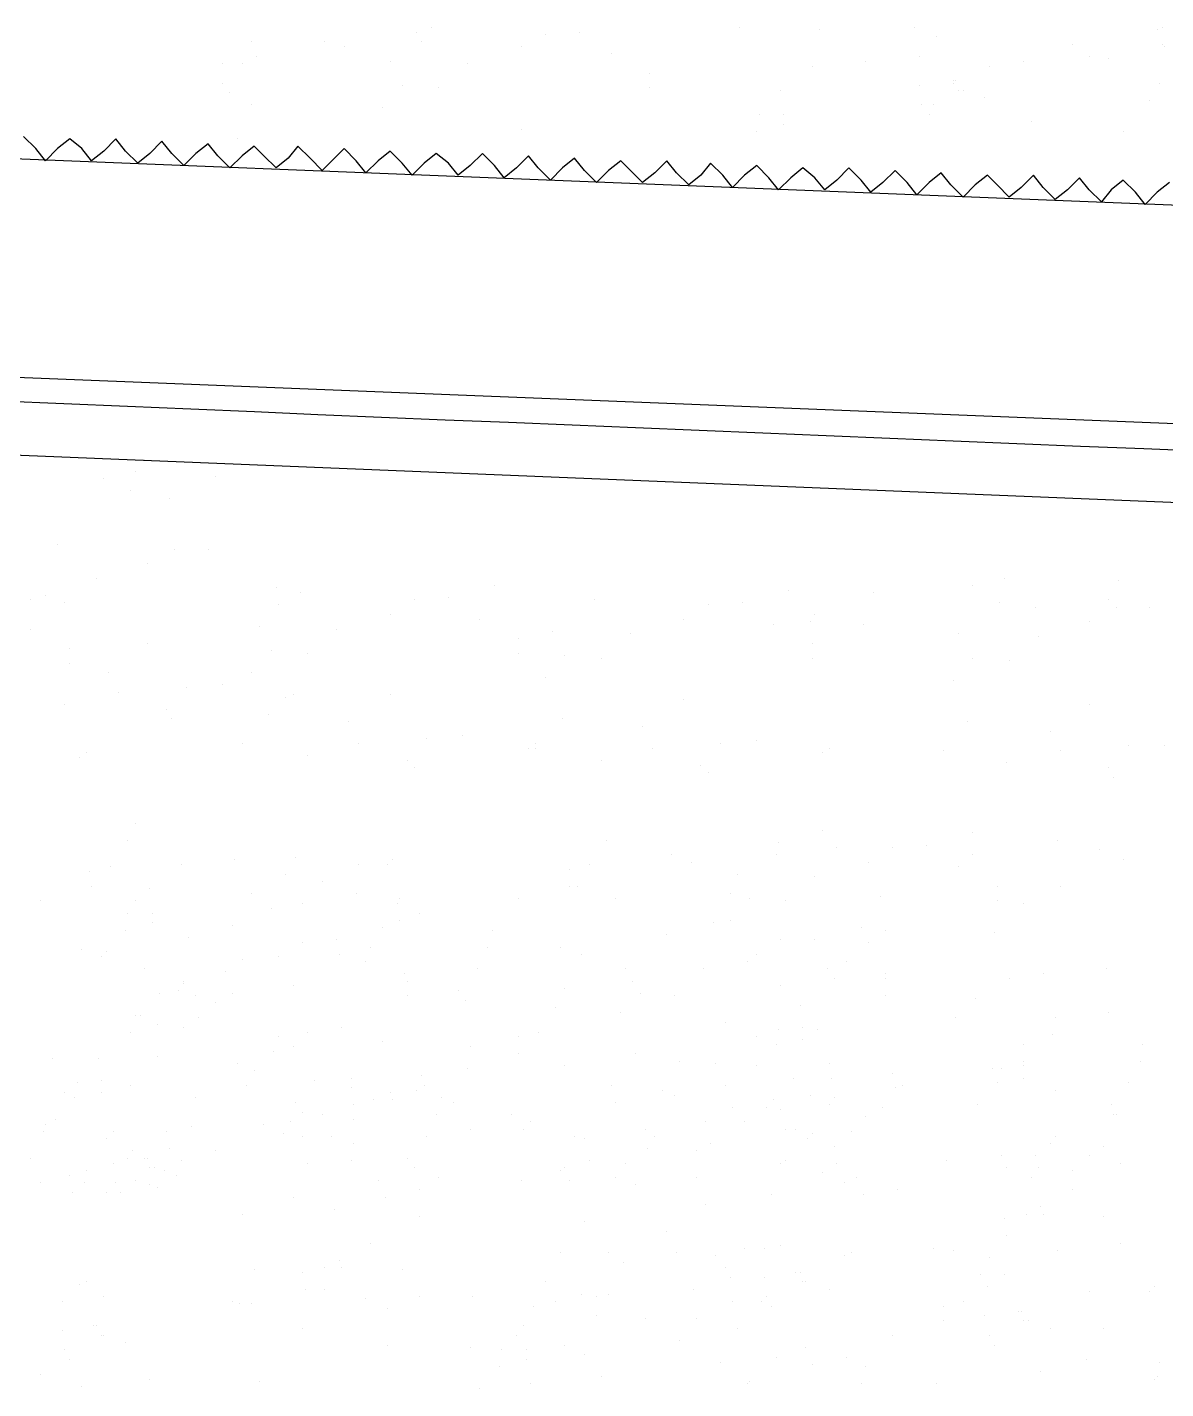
# Model space of a CAD drawing. Header units: millimetres. Extents: x 4241 to 6572, y 870 to 1291.
# Drawn here: x 5223.69 to 5243.54, y 894.45 to 918.2 of the extents above; entities that cross this region are included whole.
import ezdxf

# ---------------------------------------------------------------- set-up
doc = ezdxf.new("R2010")
doc.units = ezdxf.units.MM
doc.layers.add('PDF _0', color=7, linetype='Continuous')
doc.layers.add('PDF _ОВПД_Основная линия', color=7, linetype='Continuous')

msp = doc.modelspace()

# ---------------------------------------------------------------- linework, layer by layer
at = {"layer": 'PDF _0', "lineweight": 9}
for points in [[(5230.7386, 918.1997), (5230.7386, 918.1997)], [(5236.1152, 918.1997), (5236.1152, 918.1997)], [(5239.1633, 918.1997), (5239.1633, 918.1997)], [(5243.4814, 918.1997), (5243.4814, 918.1997)], [(5227.6059, 917.9457), (5227.6059, 917.9457)], [(5228.8759, 917.9457), (5228.8759, 917.9457)], [(5230.4846, 918.115), (5230.4846, 918.115)], [(5230.5693, 917.9457), (5230.5693, 917.9457)], [(5232.7284, 918.0727), (5232.7284, 918.0727)], [(5233.3211, 918.115), (5233.3211, 918.115)], [(5237.5122, 918.1573), (5237.5122, 918.1573)], [(5239.5443, 918.0303), (5239.5443, 918.0303)], [(5243.3967, 918.1573), (5243.3967, 918.1573)], [(5229.2146, 917.861), (5229.2146, 917.861)], [(5232.305, 917.861), (5232.305, 917.861)], [(5233.8714, 917.734), (5233.8714, 917.734)], [(5241.915, 917.9033), (5241.915, 917.9033)], [(5243.4814, 917.9033), (5243.4814, 917.9033)], [(5243.5238, 917.861), (5243.5238, 917.861)], [(5227.0978, 917.5647), (5227.0978, 917.5647)], [(5227.4365, 917.5647), (5227.4365, 917.5647)], [(5227.6905, 917.6917), (5227.6905, 917.6917)], [(5230.0189, 917.607), (5230.0189, 917.607)], [(5231.3737, 917.5647), (5231.3737, 917.5647)], [(5237.3852, 917.5223), (5237.3852, 917.5223)], [(5238.3166, 917.607), (5238.3166, 917.607)], [(5239.2479, 917.6917), (5239.2479, 917.6917)], [(5240.4756, 917.5223), (5240.4756, 917.5223)], [(5241.0683, 917.607), (5241.0683, 917.607)], [(5242.2114, 917.6917), (5242.2114, 917.6917)], [(5242.5501, 917.6493), (5242.5501, 917.6493)], [(5227.0978, 917.226), (5227.0978, 917.226)], [(5234.5488, 917.3953), (5234.5488, 917.3953)], [(5239.8406, 917.2683), (5239.8406, 917.2683)], [(5239.8406, 917.226), (5239.8406, 917.226)], [(5239.883, 917.2683), (5239.883, 917.2683)], [(5243.4391, 917.226), (5243.4391, 917.226)], [(5227.2249, 917.0566), (5227.2249, 917.0566)], [(5230.2306, 917.1836), (5230.2306, 917.1836)], [(5230.8656, 917.1413), (5230.8656, 917.1413)], [(5234.5488, 917.1413), (5234.5488, 917.1413)], [(5236.8349, 917.099), (5236.8349, 917.099)], [(5239.2479, 917.1836), (5239.2479, 917.1836)], [(5239.9253, 917.099), (5239.9253, 917.099)], [(5240.01, 917.099), (5240.01, 917.099)], [(5227.6059, 916.845), (5227.6059, 916.845)], [(5229.8919, 916.8026), (5229.8919, 916.8026)], [(5239.2903, 916.845), (5239.2903, 916.845)], [(5239.5019, 916.845), (5239.5019, 916.845)], [(5240.391, 916.972), (5240.391, 916.972)], [(5243.2697, 916.9296), (5243.2697, 916.9296)], [(5236.4538, 916.6756), (5236.4538, 916.6756)], [(5236.8772, 916.6756), (5236.8772, 916.6756)], [(5236.8772, 916.5063), (5236.8772, 916.5063)], [(5239.4173, 916.6756), (5239.4173, 916.6756)], [(5241.1953, 916.5486), (5241.1953, 916.5486)], [(5232.305, 916.4216), (5232.305, 916.4216)], [(5236.4115, 916.3793), (5236.4115, 916.3793)], [(5242.8041, 916.3793), (5242.8041, 916.3793)], [(5227.3519, 916.2523), (5227.3519, 916.2523)], [(5225.7431, 910.6641), (5225.7431, 910.6641)], [(5225.5738, 910.4524), (5225.5738, 910.4524)], [(5226.9708, 910.3677), (5226.9708, 910.3677)], [(5225.0234, 910.3254), (5225.0234, 910.3254)], [(5225.4891, 910.1137), (5225.4891, 910.1137)], [(5226.1665, 909.9867), (5226.1665, 909.9867)], [(5224.2191, 909.1824), (5224.2191, 909.1824)], [(5226.2512, 909.0977), (5226.2512, 909.0977)], [(5226.8438, 909.0977), (5226.8438, 909.0977)], [(5225.7855, 908.8437), (5225.7855, 908.8437)], [(5225.7855, 908.8437), (5225.7855, 908.8437)], [(5224.8964, 908.5897), (5224.8964, 908.5897)], [(5231.8393, 908.4627), (5231.8393, 908.4627)], [(5240.1793, 908.4627), (5240.1793, 908.4627)], [(5240.7297, 908.5897), (5240.7297, 908.5897)], [(5242.7194, 908.5473), (5242.7194, 908.5473)], [(5223.7534, 908.2087), (5223.7534, 908.2087)], [(5224.0074, 908.2933), (5224.0074, 908.2933)], [(5228.0292, 908.4203), (5228.0292, 908.4203)], [(5228.4526, 908.3357), (5228.4526, 908.3357)], [(5230.4423, 908.2087), (5230.4423, 908.2087)], [(5231.035, 908.251), (5231.035, 908.251)], [(5233.5751, 908.2087), (5233.5751, 908.2087)], [(5236.9619, 908.378), (5236.9619, 908.378)], [(5238.4436, 908.3357), (5238.4436, 908.3357)], [(5242.5501, 908.2087), (5242.5501, 908.2087)], [(5224.3461, 908.1663), (5224.3461, 908.1663)], [(5228.0715, 908.124), (5228.0715, 908.124)], [(5235.5648, 908.124), (5235.5648, 908.124)], [(5236.1575, 908.1663), (5236.1575, 908.1663)], [(5240.645, 908.1663), (5240.645, 908.1663)], [(5241.28, 908.0817), (5241.28, 908.0817)], [(5242.6771, 908.0817), (5242.6771, 908.0817)], [(5243.2697, 908.0817), (5243.2697, 908.0817)], [(5227.7329, 907.743), (5227.7329, 907.743)], [(5230.0189, 907.9547), (5230.0189, 907.9547)], [(5231.5853, 907.87), (5231.5853, 907.87)], [(5235.1415, 907.87), (5235.1415, 907.87)], [(5236.7078, 907.7853), (5236.7078, 907.7853)], [(5237.3429, 907.8277), (5237.3429, 907.8277)], [(5237.4275, 907.9547), (5237.4275, 907.9547)], [(5238.2742, 907.7853), (5238.2742, 907.7853)], [(5242.2114, 907.8277), (5242.2114, 907.8277)], [(5242.2114, 907.8277), (5242.2114, 907.8277)], [(5223.7534, 907.7006), (5223.7534, 907.7006)], [(5229.0876, 907.7006), (5229.0876, 907.7006)], [(5232.2627, 907.5313), (5232.2627, 907.5313)], [(5232.8554, 907.6583), (5232.8554, 907.6583)], [(5234.2101, 907.616), (5234.2101, 907.616)], [(5239.9253, 907.616), (5239.9253, 907.616)], [(5241.3223, 907.5736), (5241.3223, 907.5736)], [(5224.4308, 907.362), (5224.4308, 907.362)], [(5225.7855, 907.4466), (5225.7855, 907.4466)], [(5227.9445, 907.3196), (5227.9445, 907.3196)], [(5228.5796, 907.2773), (5228.5796, 907.2773)], [(5232.2627, 907.2773), (5232.2627, 907.2773)], [(5237.3852, 907.4466), (5237.3852, 907.4466)], [(5224.4308, 907.108), (5224.4308, 907.108)], [(5233.0671, 907.235), (5233.0671, 907.235)], [(5233.7021, 907.1926), (5233.7021, 907.1926)], [(5237.3852, 907.1926), (5237.3852, 907.1926)], [(5240.1793, 907.1926), (5240.1793, 907.1926)], [(5240.8143, 907.1503), (5240.8143, 907.1503)], [(5225.1081, 906.9386), (5225.1081, 906.9386)], [(5227.6059, 906.9386), (5227.6059, 906.9386)], [(5232.7284, 906.854), (5232.7284, 906.854)], [(5239.8406, 906.8116), (5239.8406, 906.8116)], [(5225.2775, 906.5999), (5225.2775, 906.5999)], [(5226.4628, 906.6846), (5226.4628, 906.6846)], [(5227.0978, 906.7269), (5227.0978, 906.7269)], [(5228.3256, 906.5576), (5228.3256, 906.5576)], [(5230.0189, 906.5576), (5230.0189, 906.5576)], [(5224.3461, 906.3883), (5224.3461, 906.3883)], [(5226.1241, 906.3036), (5226.1241, 906.3036)], [(5228.1986, 906.5153), (5228.1986, 906.5153)], [(5235.1415, 906.4729), (5235.1415, 906.4729)], [(5242.2114, 906.3883), (5242.2114, 906.3883)], [(5226.2088, 906.1343), (5226.2088, 906.1343)], [(5227.9022, 906.2189), (5227.9022, 906.2189)], [(5229.2993, 906.0919), (5229.2993, 906.0919)], [(5233.0247, 906.1343), (5233.0247, 906.1343)], [(5240.0946, 906.0919), (5240.0946, 906.0919)], [(5231.289, 905.8379), (5231.289, 905.8379)], [(5234.4218, 906.0073), (5234.4218, 906.0073)], [(5241.534, 905.9226), (5241.534, 905.9226)], [(5227.4365, 905.7109), (5227.4365, 905.7109)], [(5229.4686, 905.7109), (5229.4686, 905.7109)], [(5230.654, 905.7956), (5230.654, 905.7956)], [(5232.432, 905.6262), (5232.432, 905.6262)], [(5232.559, 905.7109), (5232.559, 905.7109)], [(5232.559, 905.6262), (5232.559, 905.6262)], [(5234.5911, 905.6262), (5234.5911, 905.6262)], [(5235.7765, 905.7109), (5235.7765, 905.7109)], [(5236.4115, 905.7532), (5236.4115, 905.7532)], [(5237.6815, 905.6262), (5237.6815, 905.6262)], [(5239.6713, 905.5839), (5239.6713, 905.5839)], [(5241.7034, 905.5839), (5241.7034, 905.5839)], [(5242.8887, 905.6686), (5242.8887, 905.6686)], [(5243.5238, 905.6686), (5243.5238, 905.6686)], [(5224.6001, 905.4569), (5224.6001, 905.4569)], [(5224.7271, 905.5416), (5224.7271, 905.5416)], [(5228.5796, 905.4992), (5228.5796, 905.4992)], [(5230.3153, 905.4146), (5230.3153, 905.4146)], [(5233.7021, 905.4146), (5233.7021, 905.4146)], [(5237.5545, 905.5416), (5237.5545, 905.5416)], [(5240.772, 905.3722), (5240.772, 905.3722)], [(5230.4423, 905.2876), (5230.4423, 905.2876)], [(5235.4378, 905.3299), (5235.4378, 905.3299)], [(5235.5648, 905.2029), (5235.5648, 905.2029)], [(5242.5501, 905.2876), (5242.5501, 905.2876)], [(5242.6347, 905.1182), (5242.6347, 905.1182)], [(5225.5738, 904.3139), (5225.5738, 904.3139)], [(5237.5545, 904.1869), (5237.5545, 904.1869)], [(5225.4468, 904.0175), (5225.4468, 904.0175)], [(5233.7867, 904.0175), (5233.7867, 904.0175)], [(5236.7925, 903.9752), (5236.7925, 903.9752)], [(5239.3749, 903.9329), (5239.3749, 903.9329)], [(5240.1793, 904.1445), (5240.1793, 904.1445)], [(5241.661, 904.0175), (5241.661, 904.0175)], [(5228.3679, 903.7212), (5228.3679, 903.7212)], [(5234.9298, 903.7635), (5234.9298, 903.7635)], [(5236.7502, 903.7635), (5236.7502, 903.7635)], [(5237.8086, 903.8905), (5237.8086, 903.8905)], [(5238.7823, 903.8905), (5238.7823, 903.8905)], [(5240.1793, 903.7635), (5240.1793, 903.7635)], [(5242.3807, 903.8482), (5242.3807, 903.8482)], [(5224.7694, 903.4672), (5224.7694, 903.4672)], [(5225.1504, 903.5518), (5225.1504, 903.5518)], [(5226.3782, 903.5942), (5226.3782, 903.5942)], [(5227.3095, 903.6788), (5227.3095, 903.6788)], [(5229.4686, 903.5942), (5229.4686, 903.5942)], [(5229.9766, 903.5942), (5229.9766, 903.5942)], [(5230.0613, 903.6788), (5230.0613, 903.6788)], [(5233.1517, 903.5095), (5233.1517, 903.5095)], [(5233.4904, 903.5942), (5233.4904, 903.5942)], [(5235.2685, 903.6365), (5235.2685, 903.6365)], [(5238.3589, 903.6365), (5238.3589, 903.6365)], [(5238.3589, 903.6365), (5238.3589, 903.6365)], [(5239.9253, 903.5518), (5239.9253, 903.5518)], [(5242.8041, 903.6788), (5242.8041, 903.6788)], [(5224.8118, 903.2132), (5224.8118, 903.2132)], [(5228.1986, 903.4248), (5228.1986, 903.4248)], [(5228.8336, 903.2978), (5228.8336, 903.2978)], [(5233.1517, 903.2132), (5233.1517, 903.2132)], [(5233.2787, 903.2132), (5233.2787, 903.2132)], [(5236.0728, 903.4248), (5236.0728, 903.4248)], [(5237.4275, 903.3825), (5237.4275, 903.3825)], [(5240.6026, 903.2132), (5240.6026, 903.2132)], [(5241.7034, 903.2132), (5241.7034, 903.2132)], [(5225.8278, 903.1708), (5225.8278, 903.1708)], [(5227.6059, 903.0862), (5227.6059, 903.0862)], [(5229.4263, 903.0862), (5229.4263, 903.0862)], [(5230.1883, 903.0015), (5230.1883, 903.0015)], [(5232.2627, 903.0015), (5232.2627, 903.0015)], [(5233.9561, 903.0015), (5233.9561, 903.0015)], [(5233.9561, 903.0015), (5233.9561, 903.0015)], [(5235.9458, 903.0862), (5235.9458, 903.0862)], [(5236.2845, 903.0015), (5236.2845, 903.0015)], [(5238.5706, 903.0438), (5238.5706, 903.0438)], [(5223.9227, 902.9592), (5223.9227, 902.9592)], [(5225.4468, 902.7475), (5225.4468, 902.7475)], [(5225.5738, 902.9592), (5225.5738, 902.9592)], [(5225.5738, 902.9592), (5225.5738, 902.9592)], [(5225.8701, 902.7475), (5225.8701, 902.7475)], [(5227.9445, 902.8321), (5227.9445, 902.8321)], [(5228.4949, 902.9168), (5228.4949, 902.9168)], [(5230.146, 902.9168), (5230.146, 902.9168)], [(5230.527, 902.7475), (5230.527, 902.7475)], [(5236.9195, 902.9592), (5236.9195, 902.9592)], [(5240.6026, 902.9592), (5240.6026, 902.9592)], [(5241.0683, 902.9168), (5241.0683, 902.9168)], [(5225.8701, 902.5781), (5225.8701, 902.5781)], [(5227.2672, 902.5358), (5227.2672, 902.5358)], [(5229.8919, 902.4935), (5229.8919, 902.4935)], [(5230.1883, 902.6205), (5230.1883, 902.6205)], [(5235.6495, 902.5781), (5235.6495, 902.5781)], [(5235.9458, 902.6205), (5235.9458, 902.6205)], [(5238.2319, 902.4935), (5238.2319, 902.4935)], [(5225.4045, 902.4511), (5225.4045, 902.4511)], [(5226.5052, 902.3241), (5226.5052, 902.3241)], [(5229.0876, 902.2818), (5229.0876, 902.2818)], [(5231.797, 902.4511), (5231.797, 902.4511)], [(5234.8451, 902.3665), (5234.8451, 902.3665)], [(5236.8349, 902.2818), (5236.8349, 902.2818)], [(5237.4275, 902.2818), (5237.4275, 902.2818)], [(5238.6552, 902.4511), (5238.6552, 902.4511)], [(5240.5603, 902.4088), (5240.5603, 902.4088)], [(5224.6424, 902.1125), (5224.6424, 902.1125)], [(5225.0658, 902.0701), (5225.0658, 902.0701)], [(5228.4949, 902.2395), (5228.4949, 902.2395)], [(5229.1299, 902.0278), (5229.1299, 902.0278)], [(5229.6803, 902.1548), (5229.6803, 902.1548)], [(5231.7123, 902.1548), (5231.7123, 902.1548)], [(5232.9824, 902.1548), (5232.9824, 902.1548)], [(5233.3634, 902.0278), (5233.3634, 902.0278)], [(5236.4115, 902.0278), (5236.4115, 902.0278)], [(5238.3589, 902.2395), (5238.3589, 902.2395)], [(5224.9811, 901.9855), (5224.9811, 901.9855)], [(5227.4365, 901.9431), (5227.4365, 901.9431)], [(5228.0715, 901.9855), (5228.0715, 901.9855)], [(5229.5956, 901.9008), (5229.5956, 901.9008)], [(5236.2422, 901.9008), (5236.2422, 901.9008)], [(5237.9779, 901.9008), (5237.9779, 901.9008)], [(5225.7431, 901.7738), (5225.7431, 901.7738)], [(5226.4205, 901.5621), (5226.4205, 901.5621)], [(5227.1402, 901.7314), (5227.1402, 901.7314)], [(5230.273, 901.6891), (5230.273, 901.6891)], [(5230.3153, 901.5621), (5230.3153, 901.5621)], [(5231.543, 901.7738), (5231.543, 901.7738)], [(5234.1254, 901.7738), (5234.1254, 901.7738)], [(5234.2524, 901.5621), (5234.2524, 901.5621)], [(5235.4801, 901.7738), (5235.4801, 901.7738)], [(5237.6392, 901.7738), (5237.6392, 901.7738)], [(5237.7662, 901.6044), (5237.7662, 901.6044)], [(5238.6552, 901.6891), (5238.6552, 901.6891)], [(5238.6552, 901.6044), (5238.6552, 901.6044)], [(5240.8143, 901.6044), (5240.8143, 901.6044)], [(5241.407, 901.6891), (5241.407, 901.6891)], [(5242.5077, 901.7738), (5242.5077, 901.7738)], [(5225.9971, 901.3504), (5225.9971, 901.3504)], [(5226.3358, 901.3928), (5226.3358, 901.3928)], [(5226.4205, 901.5198), (5226.4205, 901.5198)], [(5226.6322, 901.3081), (5226.6322, 901.3081)], [(5227.2672, 901.3504), (5227.2672, 901.3504)], [(5228.3256, 901.4774), (5228.3256, 901.4774)], [(5230.3153, 901.3081), (5230.3153, 901.3081)], [(5231.2043, 901.3928), (5231.2043, 901.3928)], [(5233.0671, 901.4351), (5233.0671, 901.4351)], [(5234.3794, 901.3504), (5234.3794, 901.3504)], [(5234.9721, 901.3081), (5234.9721, 901.3081)], [(5236.8349, 901.4774), (5236.8349, 901.4774)], [(5238.6552, 901.3081), (5238.6552, 901.3081)], [(5226.9708, 901.1811), (5226.9708, 901.1811)], [(5231.3313, 901.2234), (5231.3313, 901.2234)], [(5232.8977, 901.0964), (5232.8977, 901.0964)], [(5237.1735, 901.1388), (5237.1735, 901.1388)], [(5240.2216, 901.2658), (5240.2216, 901.2658)], [(5225.5738, 900.9694), (5225.5738, 900.9694)], [(5225.6585, 900.9694), (5225.6585, 900.9694)], [(5226.6745, 900.9271), (5226.6745, 900.9271)], [(5234.0408, 901.0118), (5234.0408, 901.0118)], [(5235.8612, 900.8424), (5235.8612, 900.8424)], [(5239.883, 900.9271), (5239.883, 900.9271)], [(5241.6187, 900.9271), (5241.6187, 900.9271)], [(5242.5501, 901.0118), (5242.5501, 901.0118)], [(5225.4891, 900.6731), (5225.4891, 900.6731)], [(5225.9548, 900.8001), (5225.9548, 900.8001)], [(5226.4205, 900.7577), (5226.4205, 900.7577)], [(5228.5796, 900.6731), (5228.5796, 900.6731)], [(5229.1723, 900.7577), (5229.1723, 900.7577)], [(5232.6014, 900.6731), (5232.6014, 900.6731)], [(5236.7925, 900.7154), (5236.7925, 900.7154)], [(5237.2159, 900.7577), (5237.2159, 900.7577)], [(5237.4699, 900.7154), (5237.4699, 900.7154)], [(5241.5763, 900.6307), (5241.5763, 900.6307)], [(5228.0715, 900.5884), (5228.0715, 900.5884)], [(5228.3256, 900.4191), (5228.3256, 900.4191)], [(5229.8919, 900.5037), (5229.8919, 900.5037)], [(5231.416, 900.4191), (5231.416, 900.4191)], [(5232.2627, 900.5884), (5232.2627, 900.5884)], [(5236.4115, 900.5884), (5236.4115, 900.5884)], [(5236.7502, 900.4614), (5236.7502, 900.4614)], [(5237.2159, 900.5461), (5237.2159, 900.5461)], [(5241.0683, 900.4614), (5241.0683, 900.4614)], [(5243.1427, 900.4614), (5243.1427, 900.4614)], [(5224.1344, 900.2074), (5224.1344, 900.2074)], [(5224.9388, 900.2074), (5224.9388, 900.2074)], [(5225.9548, 900.2497), (5225.9548, 900.2497)], [(5227.3519, 900.1227), (5227.3519, 900.1227)], [(5227.9869, 900.3344), (5227.9869, 900.3344)], [(5232.2627, 900.2921), (5232.2627, 900.2921)], [(5234.2948, 900.2921), (5234.2948, 900.2921)], [(5235.0568, 900.1651), (5235.0568, 900.1651)], [(5235.6918, 900.1227), (5235.6918, 900.1227)], [(5237.6815, 900.1227), (5237.6815, 900.1227)], [(5241.0683, 900.1651), (5241.0683, 900.1651)], [(5243.1004, 900.1651), (5243.1004, 900.1651)], [(5227.6482, 899.9957), (5227.6482, 899.9957)], [(5230.5693, 899.911), (5230.5693, 899.911)], [(5231.3737, 900.038), (5231.3737, 900.038)], [(5233.0671, 900.0804), (5233.0671, 900.0804)], [(5236.4115, 900.0804), (5236.4115, 900.0804)], [(5238.7823, 899.9534), (5238.7823, 899.9534)], [(5240.518, 900.038), (5240.518, 900.038)], [(5240.6873, 900.038), (5240.6873, 900.038)], [(5241.0683, 900.0804), (5241.0683, 900.0804)], [(5224.5578, 899.784), (5224.5578, 899.784)], [(5224.9811, 899.8264), (5224.9811, 899.8264)], [(5225.4891, 899.7417), (5225.4891, 899.7417)], [(5227.5212, 899.7417), (5227.5212, 899.7417)], [(5228.7066, 899.8264), (5228.7066, 899.8264)], [(5229.3416, 899.8687), (5229.3416, 899.8687)], [(5229.3416, 899.6994), (5229.3416, 899.6994)], [(5230.4846, 899.657), (5230.4846, 899.657)], [(5230.6116, 899.7417), (5230.6116, 899.7417)], [(5233.8714, 899.7417), (5233.8714, 899.7417)], [(5234.7604, 899.657), (5234.7604, 899.657)], [(5235.8612, 899.7417), (5235.8612, 899.7417)], [(5237.0465, 899.8687), (5237.0465, 899.8687)], [(5237.7239, 899.8687), (5237.7239, 899.8687)], [(5238.8246, 899.6994), (5238.8246, 899.6994)], [(5238.9516, 899.7417), (5238.9516, 899.7417)], [(5240.6026, 899.784), (5240.6026, 899.784)], [(5241.0683, 899.8687), (5241.0683, 899.8687)], [(5241.6187, 899.657), (5241.6187, 899.657)], [(5242.8887, 899.784), (5242.8887, 899.784)], [(5224.3461, 899.6147), (5224.3461, 899.6147)], [(5224.5154, 899.53), (5224.5154, 899.53)], [(5224.9811, 899.6147), (5224.9811, 899.6147)], [(5226.6322, 899.53), (5226.6322, 899.53)], [(5228.3679, 899.4454), (5228.3679, 899.4454)], [(5229.7226, 899.4877), (5229.7226, 899.4877)], [(5230.0189, 899.6147), (5230.0189, 899.6147)], [(5230.0613, 899.4877), (5230.0613, 899.4877)], [(5230.908, 899.53), (5230.908, 899.53)], [(5231.1197, 899.4454), (5231.1197, 899.4454)], [(5233.9561, 899.4454), (5233.9561, 899.4454)], [(5234.9721, 899.5724), (5234.9721, 899.5724)], [(5236.7078, 899.4877), (5236.7078, 899.4877)], [(5237.3429, 899.5724), (5237.3429, 899.5724)], [(5237.7662, 899.53), (5237.7662, 899.53)], [(5228.4949, 899.276), (5228.4949, 899.276)], [(5228.8336, 899.2337), (5228.8336, 899.2337)], [(5229.3839, 899.403), (5229.3839, 899.403)], [(5230.8233, 899.2337), (5230.8233, 899.2337)], [(5232.1357, 899.2337), (5232.1357, 899.2337)], [(5235.9882, 899.3607), (5235.9882, 899.3607)], [(5236.5808, 899.3607), (5236.5808, 899.3607)], [(5236.8349, 899.3184), (5236.8349, 899.3184)], [(5237.6815, 899.403), (5237.6815, 899.403)], [(5238.3166, 899.1914), (5238.3166, 899.1914)], [(5238.6129, 899.3607), (5238.6129, 899.3607)], [(5240.264, 899.403), (5240.264, 899.403)], [(5242.5924, 899.403), (5242.5924, 899.403)], [(5242.6347, 899.2337), (5242.6347, 899.2337)], [(5242.6771, 899.2337), (5242.6771, 899.2337)], [(5223.9651, 898.9373), (5223.9651, 898.9373)], [(5224.0074, 899.0643), (5224.0074, 899.0643)], [(5224.1767, 899.149), (5224.1767, 899.149)], [(5225.1928, 898.9373), (5225.1928, 898.9373)], [(5226.1241, 898.9373), (5226.1241, 898.9373)], [(5226.5475, 899.022), (5226.5475, 899.022)], [(5227.8175, 899.0643), (5227.8175, 899.0643)], [(5228.2832, 899.1067), (5228.2832, 899.1067)], [(5229.3839, 899.149), (5229.3839, 899.149)], [(5231.416, 898.9797), (5231.416, 898.9797)], [(5232.3474, 898.9797), (5232.3474, 898.9797)], [(5232.4744, 899.1067), (5232.4744, 899.1067)], [(5234.4641, 898.9797), (5234.4641, 898.9797)], [(5235.5225, 899.1067), (5235.5225, 899.1067)], [(5236.1998, 899.1067), (5236.1998, 899.1067)], [(5236.9195, 898.9797), (5236.9195, 898.9797)], [(5237.0889, 898.9797), (5237.0889, 898.9797)], [(5238.0626, 898.9373), (5238.0626, 898.9373)], [(5225.0658, 898.8103), (5225.0658, 898.8103)], [(5228.1562, 898.895), (5228.1562, 898.895)], [(5228.4949, 898.8527), (5228.4949, 898.8527)], [(5229.0029, 898.8527), (5229.0029, 898.8527)], [(5229.3839, 898.7257), (5229.3839, 898.7257)], [(5230.654, 898.8527), (5230.654, 898.8527)], [(5233.2364, 898.8527), (5233.2364, 898.8527)], [(5233.4057, 898.8103), (5233.4057, 898.8103)], [(5234.6334, 898.8527), (5234.6334, 898.8527)], [(5235.6071, 898.7257), (5235.6071, 898.7257)], [(5237.3005, 898.8103), (5237.3005, 898.8103)], [(5237.3852, 898.895), (5237.3852, 898.895)], [(5241.534, 898.7257), (5241.534, 898.7257)], [(5241.6187, 898.8527), (5241.6187, 898.8527)], [(5223.7534, 898.4717), (5223.7534, 898.4717)], [(5225.4468, 898.4717), (5225.4468, 898.4717)], [(5225.5315, 898.5987), (5225.5315, 898.5987)], [(5225.7431, 898.4717), (5225.7431, 898.4717)], [(5225.7855, 898.4717), (5225.7855, 898.4717)], [(5226.1665, 898.641), (5226.1665, 898.641)], [(5226.9708, 898.5987), (5226.9708, 898.5987)], [(5230.3153, 898.4717), (5230.3153, 898.4717)], [(5234.5064, 898.641), (5234.5064, 898.641)], [(5235.3531, 898.5987), (5235.3531, 898.5987)], [(5237.7662, 898.6833), (5237.7662, 898.6833)], [(5240.6873, 898.514), (5240.6873, 898.514)], [(5241.28, 898.514), (5241.28, 898.514)], [(5242.2114, 898.514), (5242.2114, 898.514)], [(5242.4654, 898.6833), (5242.4654, 898.6833)], [(5224.7271, 898.26), (5224.7271, 898.26)], [(5225.1928, 898.387), (5225.1928, 898.387)], [(5225.8278, 898.3023), (5225.8278, 898.3023)], [(5225.9125, 898.3023), (5225.9125, 898.3023)], [(5226.0818, 898.26), (5226.0818, 898.26)], [(5226.3782, 898.4293), (5226.3782, 898.4293)], [(5228.5796, 898.387), (5228.5796, 898.387)], [(5229.3416, 898.4293), (5229.3416, 898.4293)], [(5230.4423, 898.3023), (5230.4423, 898.3023)], [(5232.9824, 898.26), (5232.9824, 898.26)], [(5233.0671, 898.3023), (5233.0671, 898.3023)], [(5233.4904, 898.4293), (5233.4904, 898.4293)], [(5234.1254, 898.387), (5234.1254, 898.387)], [(5236.8349, 898.387), (5236.8349, 898.387)], [(5236.9195, 898.4293), (5236.9195, 898.4293)], [(5237.8086, 898.387), (5237.8086, 898.387)], [(5239.7136, 898.4293), (5239.7136, 898.4293)], [(5240.772, 898.3023), (5240.772, 898.3023)], [(5241.3223, 898.3023), (5241.3223, 898.3023)], [(5241.915, 898.26), (5241.915, 898.26)], [(5242.7617, 898.387), (5242.7617, 898.387)], [(5223.9227, 898.0483), (5223.9227, 898.0483)], [(5224.4308, 898.1753), (5224.4308, 898.1753)], [(5224.6848, 898.0483), (5224.6848, 898.0483)], [(5225.2351, 898.0483), (5225.2351, 898.0483)], [(5225.5738, 898.0906), (5225.5738, 898.0906)], [(5225.8278, 898.006), (5225.8278, 898.006)], [(5226.2935, 898.1753), (5226.2935, 898.1753)], [(5229.8073, 898.0906), (5229.8073, 898.0906)], [(5230.8656, 898.133), (5230.8656, 898.133)], [(5232.305, 898.0906), (5232.305, 898.0906)], [(5233.1517, 898.0906), (5233.1517, 898.0906)], [(5233.9561, 898.133), (5233.9561, 898.133)], [(5234.2948, 898.006), (5234.2948, 898.006)], [(5235.3531, 898.133), (5235.3531, 898.133)], [(5237.5545, 898.2177), (5237.5545, 898.2177)], [(5237.9356, 898.0483), (5237.9356, 898.0483)], [(5238.1472, 898.133), (5238.1472, 898.133)], [(5241.1953, 898.133), (5241.1953, 898.133)], [(5224.4731, 897.879), (5224.4731, 897.879)], [(5225.0658, 897.879), (5225.0658, 897.879)], [(5225.3198, 897.879), (5225.3198, 897.879)], [(5225.9548, 897.9636), (5225.9548, 897.9636)], [(5228.3256, 897.7943), (5228.3256, 897.7943)], [(5229.9343, 897.7943), (5229.9343, 897.7943)], [(5230.527, 897.9213), (5230.527, 897.9213)], [(5236.6655, 897.8366), (5236.6655, 897.8366)], [(5238.2742, 897.8366), (5238.2742, 897.8366)], [(5238.8669, 897.9213), (5238.8669, 897.9213)], [(5241.915, 897.9213), (5241.915, 897.9213)], [(5229.0452, 897.5826), (5229.0452, 897.5826)], [(5235.5225, 897.6673), (5235.5225, 897.6673)], [(5241.3647, 897.625), (5241.3647, 897.625)], [(5227.4365, 897.498), (5227.4365, 897.498)], [(5230.527, 897.4556), (5230.527, 897.4556)], [(5233.4057, 897.371), (5233.4057, 897.371)], [(5240.7297, 897.4133), (5240.7297, 897.4133)], [(5241.1107, 897.498), (5241.1107, 897.498)], [(5241.407, 897.498), (5241.407, 897.498)], [(5242.4654, 897.4556), (5242.4654, 897.4556)], [(5234.8451, 897.2016), (5234.8451, 897.2016)], [(5240.772, 897.1169), (5240.772, 897.1169)], [(5229.6803, 896.9899), (5229.6803, 896.9899)], [(5232.9824, 896.8206), (5232.9824, 896.8206)], [(5233.8291, 896.8206), (5233.8291, 896.8206)], [(5235.0145, 896.8206), (5235.0145, 896.8206)], [(5236.1998, 896.9053), (5236.1998, 896.9053)], [(5236.5385, 896.9053), (5236.5385, 896.9053)], [(5236.8349, 896.9476), (5236.8349, 896.9476)], [(5238.0626, 896.8206), (5238.0626, 896.8206)], [(5239.5019, 896.9053), (5239.5019, 896.9053)], [(5239.8406, 896.8629), (5239.8406, 896.8629)], [(5241.661, 896.8629), (5241.661, 896.8629)], [(5242.7617, 896.9899), (5242.7617, 896.9899)], [(5228.8759, 896.5666), (5228.8759, 896.5666)], [(5229.1299, 896.6936), (5229.1299, 896.6936)], [(5229.1723, 896.5666), (5229.1723, 896.5666)], [(5234.0831, 896.6513), (5234.0831, 896.6513)], [(5235.6918, 896.7783), (5235.6918, 896.7783)], [(5235.8612, 896.5666), (5235.8612, 896.5666)], [(5237.9356, 896.7783), (5237.9356, 896.7783)], [(5240.4756, 896.7359), (5240.4756, 896.7359)], [(5227.6482, 896.5243), (5227.6482, 896.5243)], [(5228.4949, 896.4819), (5228.4949, 896.4819)], [(5230.2306, 896.5243), (5230.2306, 896.5243)], [(5235.9458, 896.3973), (5235.9458, 896.3973)], [(5236.5385, 896.3973), (5236.5385, 896.3973)], [(5237.0889, 896.4819), (5237.0889, 896.4819)], [(5237.1735, 896.4819), (5237.1735, 896.4819)], [(5240.3063, 896.4396), (5240.3063, 896.4396)], [(5240.7297, 896.4396), (5240.7297, 896.4396)], [(5224.6001, 896.2703), (5224.6001, 896.2703)], [(5224.7271, 896.3126), (5224.7271, 896.3126)], [(5228.5372, 896.1856), (5228.5372, 896.1856)], [(5228.8759, 896.1856), (5228.8759, 896.1856)], [(5232.7284, 896.3126), (5232.7284, 896.3126)], [(5233.3634, 896.1009), (5233.3634, 896.1009)], [(5233.8291, 896.1009), (5233.8291, 896.1009)], [(5235.3108, 896.1856), (5235.3108, 896.1856)], [(5237.2159, 896.3126), (5237.2159, 896.3126)], [(5237.2582, 896.3126), (5237.2582, 896.3126)], [(5237.6815, 896.1856), (5237.6815, 896.1856)], [(5240.4333, 896.2279), (5240.4333, 896.2279)], [(5242.2114, 896.1432), (5242.2114, 896.1432)], [(5243.2697, 896.1432), (5243.2697, 896.1432)], [(5243.3544, 896.2279), (5243.3544, 896.2279)], [(5224.3038, 895.9739), (5224.3038, 895.9739)], [(5225.0234, 896.0586), (5225.0234, 896.0586)], [(5227.2672, 895.9739), (5227.2672, 895.9739)], [(5227.3942, 895.9316), (5227.3942, 895.9316)], [(5227.6059, 895.9316), (5227.6059, 895.9316)], [(5229.5956, 896.0162), (5229.5956, 896.0162)], [(5229.9766, 895.8469), (5229.9766, 895.8469)], [(5230.527, 896.0586), (5230.527, 896.0586)], [(5231.4583, 896.0586), (5231.4583, 896.0586)], [(5232.5167, 895.8892), (5232.5167, 895.8892)], [(5232.8977, 895.9739), (5232.8977, 895.9739)], [(5233.6174, 896.0586), (5233.6174, 896.0586)], [(5235.9882, 895.9739), (5235.9882, 895.9739)], [(5236.4962, 895.9739), (5236.4962, 895.9739)], [(5236.5808, 896.0586), (5236.5808, 896.0586)], [(5236.5808, 896.0586), (5236.5808, 896.0586)], [(5236.6655, 895.8892), (5236.6655, 895.8892)], [(5239.6713, 895.8892), (5239.6713, 895.8892)], [(5240.01, 895.9739), (5240.01, 895.9739)], [(5233.6174, 895.7199), (5233.6174, 895.7199)], [(5234.4641, 895.6776), (5234.4641, 895.6776)], [(5235.3531, 895.6776), (5235.3531, 895.6776)], [(5239.6713, 895.6352), (5239.6713, 895.6352)], [(5240.391, 895.7199), (5240.391, 895.7199)], [(5240.9837, 895.8046), (5240.9837, 895.8046)], [(5241.026, 895.8046), (5241.026, 895.8046)], [(5241.0683, 895.6352), (5241.0683, 895.6352)], [(5241.153, 895.6352), (5241.153, 895.6352)], [(5224.3038, 895.4659), (5224.3038, 895.4659)], [(5224.8541, 895.5506), (5224.8541, 895.5506)], [(5224.8964, 895.5506), (5224.8964, 895.5506)], [(5224.9811, 895.3812), (5224.9811, 895.3812)], [(5225.0234, 895.3812), (5225.0234, 895.3812)], [(5228.4949, 895.5082), (5228.4949, 895.5082)], [(5232.2204, 895.3812), (5232.2204, 895.3812)], [(5232.3474, 895.5506), (5232.3474, 895.5506)], [(5236.0728, 895.5082), (5236.0728, 895.5082)], [(5238.7823, 895.3812), (5238.7823, 895.3812)], [(5240.4756, 895.3812), (5240.4756, 895.3812)], [(5240.4756, 895.3812), (5240.4756, 895.3812)], [(5241.534, 895.5082), (5241.534, 895.5082)], [(5242.4654, 895.5082), (5242.4654, 895.5082)], [(5225.4045, 895.2542), (5225.4045, 895.2542)], [(5229.9766, 895.2119), (5229.9766, 895.2119)], [(5231.416, 895.1695), (5231.416, 895.1695)], [(5233.0671, 895.2119), (5233.0671, 895.2119)], [(5235.0568, 895.2966), (5235.0568, 895.2966)], [(5237.2582, 895.1695), (5237.2582, 895.1695)], [(5240.5603, 895.2119), (5240.5603, 895.2119)], [(5224.3461, 895.1272), (5224.3461, 895.1272)], [(5224.4308, 894.9579), (5224.4308, 894.9579)], [(5231.9664, 895.1272), (5231.9664, 895.1272)], [(5232.3897, 895.1272), (5232.3897, 895.1272)], [(5232.3897, 894.9579), (5232.3897, 894.9579)], [(5233.4057, 895.0425), (5233.4057, 895.0425)], [(5235.7765, 894.9155), (5235.7765, 894.9155)], [(5236.7502, 895.0002), (5236.7502, 895.0002)], [(5237.9779, 895.0002), (5237.9779, 895.0002)], [(5242.169, 894.9579), (5242.169, 894.9579)], [(5243.4391, 894.9155), (5243.4391, 894.9155)], [(5223.9227, 894.7039), (5223.9227, 894.7039)], [(5231.924, 894.8309), (5231.924, 894.8309)], [(5233.7021, 894.6615), (5233.7021, 894.6615)], [(5237.3852, 894.8732), (5237.3852, 894.8732)], [(5238.3166, 894.8309), (5238.3166, 894.8309)], [(5241.3647, 894.7462), (5241.3647, 894.7462)], [(5243.3967, 894.6615), (5243.3967, 894.6615)], [(5224.6424, 894.4922), (5224.6424, 894.4922)], [(5225.8278, 894.6192), (5225.8278, 894.6192)], [(5227.7329, 894.5769), (5227.7329, 894.5769)], [(5231.5853, 894.4499), (5231.5853, 894.4499)], [(5232.4744, 894.5345), (5232.4744, 894.5345)], [(5236.2422, 894.5345), (5236.2422, 894.5345)], [(5236.2845, 894.5769), (5236.2845, 894.5769)], [(5238.2319, 894.5345), (5238.2319, 894.5345)], [(5239.5443, 894.5345), (5239.5443, 894.5345)], [(5243.3544, 894.6192), (5243.3544, 894.6192)]]:
    msp.add_lwpolyline(points, dxfattribs=at)
at = {"layer": 'PDF _ОВПД_Основная линия', "lineweight": 30}
for points in [[(5316.2973, 912.1881), (5174.4757, 917.861)], [(5243.6084, 915.4903), (5243.3967, 915.3209), (5243.1851, 915.1092), (5243.0157, 915.3209), (5242.8041, 915.5326), (5242.5924, 915.3632), (5242.423, 915.1516), (5242.2114, 915.3632), (5242.042, 915.5749), (5241.8304, 915.3632), (5241.6187, 915.1939), (5241.407, 915.4056), (5241.2377, 915.6173), (5241.026, 915.4056), (5240.8143, 915.2362), (5240.6026, 915.4479), (5240.4333, 915.6173), (5240.2216, 915.4479), (5240.01, 915.2362), (5239.7983, 915.4479), (5239.6289, 915.6596), (5239.4173, 915.4903), (5239.2056, 915.2786), (5239.0363, 915.4903), (5238.8246, 915.7019), (5238.6129, 915.4903), (5238.4012, 915.3209), (5238.2319, 915.5326), (5238.0202, 915.7443), (5237.8086, 915.5326), (5237.5969, 915.3632), (5237.4275, 915.5749), (5237.2159, 915.7443), (5237.0042, 915.5749), (5236.7925, 915.3632), (5236.6232, 915.5749), (5236.4115, 915.7866), (5236.1998, 915.6173), (5235.9882, 915.4056), (5235.8188, 915.6173), (5235.6071, 915.8289), (5235.4378, 915.6173), (5235.2261, 915.4479), (5235.0145, 915.6596), (5234.8451, 915.8713), (5234.6334, 915.6596), (5234.4218, 915.4903), (5234.2101, 915.7019), (5234.0408, 915.8713), (5233.8291, 915.7019), (5233.6174, 915.4903), (5233.4057, 915.7019), (5233.2364, 915.9136), (5233.0247, 915.7443), (5232.813, 915.5326), (5232.6014, 915.7443), (5232.432, 915.9559), (5232.2204, 915.7443), (5232.0087, 915.5749), (5231.8393, 915.7866), (5231.6277, 915.9983), (5231.416, 915.7866), (5231.2043, 915.6173), (5231.035, 915.8289), (5230.8233, 915.9983), (5230.6116, 915.8289), (5230.4, 915.6173), (5230.2306, 915.8289), (5230.0189, 916.0406), (5229.8073, 915.8713), (5229.5956, 915.6596), (5229.4263, 915.8713), (5229.2146, 916.0829), (5229.0029, 915.8713), (5228.8336, 915.7019), (5228.6219, 915.9136), (5228.4102, 916.1253), (5228.2409, 915.9136), (5228.0292, 915.7443), (5227.8175, 915.9559), (5227.6482, 916.1253), (5227.4365, 915.9559), (5227.2249, 915.7443), (5227.0132, 915.9559), (5226.8438, 916.1676), (5226.6322, 915.9983), (5226.4205, 915.7866), (5226.2088, 915.9983), (5226.0395, 916.2099), (5225.8278, 915.9983), (5225.6161, 915.8289), (5225.4045, 916.0406), (5225.2351, 916.2523), (5225.0234, 916.0406), (5224.8118, 915.8713), (5224.6424, 916.0829), (5224.4308, 916.2523), (5224.2191, 916.0829), (5224.0074, 915.8713), (5223.8381, 916.0829), (5223.6264, 916.2946)], [(5316.2973, 908.378), (5174.4757, 914.0509)], [(5316.2973, 906.9386), (5176.5078, 912.6538)]]:
    msp.add_lwpolyline(points, dxfattribs=at)
msp.add_arc((5811.7244, 14759.3484), 13860.1664, 267.36478359, 267.95154463, dxfattribs=at)

doc.saveas('drawing.dxf')
